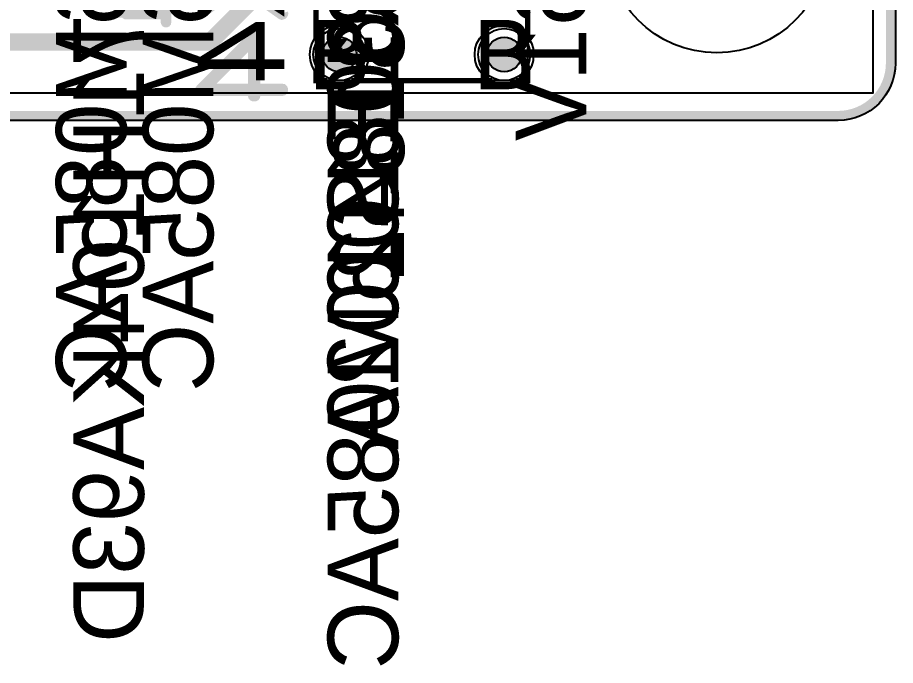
# Model space of a CAD drawing. Extents: x -2 to 260, y -54 to 137.
# Drawn here: x 234.85 to 260.15, y -15.87 to 2.82 of the extents above; entities that cross this region are included whole.
import ezdxf
from ezdxf.enums import TextEntityAlignment as Align

# ---------------------------------------------------------------- set-up
doc = ezdxf.new("R2010")
doc.units = 0
doc.header["$MEASUREMENT"] = 0
for name, color, linetype in [('ASSEMBLY_OUTLINES_BTM', 191, 'CONTINUOUS'), ('ASSEMBLY_PART_NUMBERS_BTM', 191, 'CONTINUOUS'), ('BOARD_OUTLINE', 10, 'CONTINUOUS'), ('DRILL_DRAWING', 21, 'CONTINUOUS'), ('GENERATED_SILKSCREEN_BTM', 255, 'CONTINUOUS'), ('MANUFACTURING_OUTLINES', 10, 'CONTINUOUS'), ('MOUNTING_HOLE_PADS_LAYER14', 150, 'CONTINUOUS'), ('MOUNTING_HOLE_PADS_LAYER15', 230, 'CONTINUOUS'), ('MOUNTING_HOLES_LAYER_BOT17', 42, 'CONTINUOUS'), ('MOUNTING_HOLES_LAYER_TOP', 42, 'CONTINUOUS'), ('PLACEMENT_OUTLINES_BTM', 222, 'CONTINUOUS'), ('ROUTE_BORDER', 151, 'CONTINUOUS'), ('SILKSCREEN_OUTLINES_BTM', 211, 'CONTINUOUS'), ('SILKSCREEN_REF_DES_BTM', 211, 'CONTINUOUS'), ('SOLDERMASK_PADS_BTM', 102, 'CONTINUOUS'), ('SOLDERMASK_PADS_TOP', 102, 'CONTINUOUS'), ('TRACES_LAYER_BOTTOM', 230, 'CONTINUOUS')]:
    doc.layers.add(name, color=color, linetype=linetype)
doc.styles.add('VERIBEST_GERBER_0', font='txt')

msp = doc.modelspace()

# ---------------------------------------------------------------- hatches: boundary and pattern name
at = {"layer": 'MOUNTING_HOLES_LAYER_BOT17'}
h = msp.add_hatch(color=256, dxfattribs=at)
edge = h.paths.add_edge_path()
edge.add_arc((244.125, 1.75), 0.5, 0, 360)
h = msp.add_hatch(color=256, dxfattribs=at)
edge = h.paths.add_edge_path()
edge.add_arc((248.875, 1.75), 0.5, 0, 360)
at = {"layer": 'MOUNTING_HOLES_LAYER_TOP'}
h = msp.add_hatch(color=256, dxfattribs=at)
edge = h.paths.add_edge_path()
edge.add_arc((244.125, 1.75), 0.5, 0, 360)
h = msp.add_hatch(color=256, dxfattribs=at)
edge = h.paths.add_edge_path()
edge.add_arc((248.875, 1.75), 0.5, 0, 360)

# ---------------------------------------------------------------- linework, layer by layer
at = {"layer": 'ASSEMBLY_OUTLINES_BTM'}
msp.add_lwpolyline([(243.45, 1), (243.45, 23), (249.55, 23), (249.55, 1)], close=True, dxfattribs=at)
at = {"layer": 'BOARD_OUTLINE', "const_width": 0.25}
msp.add_lwpolyline([(0, 1.5), (0, 118.5, -0.414213562), (1.5, 120), (258.5, 120, -0.414213562), (260, 118.5), (260, 1.5, -0.414213562), (258.5, 0), (1.5, 0, -0.414213562)], format="xyb", close=True, dxfattribs=at)
at = {"layer": 'GENERATED_SILKSCREEN_BTM', "const_width": 0.15}
for points in [[(243.450005, 2.224349, 0.000005214), (243.449995, 2.224335), (243.449995, 21.775665, 0.000005214), (243.450005, 21.775651), (243.450005, 2.224349)], [(249.550005, 2.224335, 0.000005214), (249.549995, 2.224349), (249.549995, 21.775651, 0.000005214), (249.550005, 21.775665), (249.550005, 2.224335)], [(243.781318, 0.999995), (243.45, 0.999995, -0.414213562), (243.449995, 1), (243.449995, 1.275665, 0.000005214), (243.450005, 1.275651), (243.450005, 1.000005), (243.781296, 1.000005, 0.000007323), (243.781318, 0.999995)], [(249.550005, 1, -0.414213562), (249.55, 0.999995), (249.218682, 0.999995, 0.000007323), (249.218704, 1.000005), (249.549995, 1.000005), (249.549995, 1.275651, 0.000005214), (249.550005, 1.275665), (249.550005, 1)], [(248.531318, 0.999995), (244.468682, 0.999995, 0.000007323), (244.468704, 1.000005), (248.531296, 1.000005, 0.000007323), (248.531318, 0.999995)]]:
    msp.add_lwpolyline(points, format="xyb", dxfattribs=at)
at = {"layer": 'GENERATED_SILKSCREEN_BTM', "const_width": 0.25}
for points in [[(240.0375, 2.955), (240.035, 2.9375), (240.04, 2.92), (240.0475, 2.905), (240.06, 2.89), (240.0775, 2.8825), (240.095, 2.8775), (240.1125, 2.885), (241.28, 3.71), (242.4475, 2.885), (242.4675, 2.8775), (242.485, 2.8825), (242.5025, 2.89), (242.515, 2.905), (242.525, 2.92), (242.5275, 2.9375), (242.5225, 2.955)], [(239.1552, 3.1472), (239.1552, 2.6792), (239.154, 2.6708), (239.148, 2.6636), (239.1396, 2.66), (239.1312, 2.6588), (239.1216, 2.66), (239.1132, 2.6636), (239.1084, 2.6708), (239.106, 2.6792), (239.106, 2.8904), (237.9792, 2.8904), (237.9708, 2.8916), (237.9648, 2.8952), (237.9612, 2.9012), (237.96, 2.9096), (237.9588, 2.9156), (237.9588, 2.9216), (237.9612, 2.9264), (237.966, 2.9312), (238.2948, 3.1652)], [(238.3236, 3.1292), (238.0548, 2.9372), (239.106, 2.9372), (239.106, 3.1472)], [(242.48, 0.7825), (242.5, 0.78), (242.5125, 0.7675), (242.52, 0.75), (242.5225, 0.7325), (242.52, 0.715), (242.5125, 0.7), (242.5, 0.6875), (242.48, 0.6825), (241.7225, 0.6825), (241.7225, 0.565), (241.7175, 0.5475), (241.7075, 0.5325), (241.69, 0.525), (241.6725, 0.5225), (241.6525, 0.525), (241.635, 0.5325), (241.6225, 0.5475), (241.62, 0.565), (241.62, 0.6825), (240.15, 0.6825), (240.1375, 0.685), (240.1275, 0.69), (240.1175, 0.7025), (240.11, 0.715), (240.105, 0.73), (240.1025, 0.745), (240.105, 0.7575), (240.115, 0.77), (241.6325, 2.2875), (241.6475, 2.2975), (241.6625, 2.3025), (241.6775, 2.3), (241.695, 2.29), (241.7075, 2.285), (241.715, 2.275), (241.72, 2.265), (241.7225, 2.2525), (241.7225, 0.7825), (242.48, 0.7825)], [(241.62, 2.1275), (240.2775, 0.7825), (241.62, 0.7825), (241.62, 2.1275)]]:
    msp.add_lwpolyline(points, dxfattribs=at)
at = {"layer": 'MANUFACTURING_OUTLINES'}
msp.add_lwpolyline([(260.150405, 1.5, -0.414213562), (258.5, -0.150405), (1.5, -0.150405, -0.414213562), (-0.150405, 1.5), (-0.150405, 118.5, -0.414213562), (1.5, 120.150405), (258.5, 120.150405, -0.414213562), (260.150405, 118.5)], format="xyb", close=True, dxfattribs=at)
at = {"layer": 'MOUNTING_HOLE_PADS_LAYER14'}
for centre, radius in [((255, 5), 3.2), ((244.125, 1.75), 0.75), ((248.875, 1.75), 0.75)]:
    msp.add_circle(centre, radius, dxfattribs=at)
at = {"layer": 'MOUNTING_HOLE_PADS_LAYER15'}
for centre, radius in [((255, 5), 3.2), ((244.125, 1.75), 0.75), ((248.875, 1.75), 0.75)]:
    msp.add_circle(centre, radius, dxfattribs=at)
at = {"layer": 'MOUNTING_HOLES_LAYER_BOT17'}
for centre in [(244.125, 1.75), (248.875, 1.75)]:
    msp.add_circle(centre, 0.5, dxfattribs=at)
at = {"layer": 'MOUNTING_HOLES_LAYER_TOP'}
for centre in [(244.125, 1.75), (248.875, 1.75)]:
    msp.add_circle(centre, 0.5, dxfattribs=at)
at = {"layer": 'PLACEMENT_OUTLINES_BTM'}
msp.add_lwpolyline([(243.45, 1), (243.45, 23), (249.55, 23), (249.55, 1)], close=True, dxfattribs=at)
at = {"layer": 'ROUTE_BORDER'}
msp.add_lwpolyline([(0.635, 0.635), (0.635, 119.5), (259.5, 119.5), (259.5, 0.635)], close=True, dxfattribs=at)
at = {"layer": 'SILKSCREEN_OUTLINES_BTM'}
msp.add_lwpolyline([(243.45, 1), (243.45, 23), (249.55, 23), (249.55, 1)], close=True, dxfattribs=at)
at = {"layer": 'SOLDERMASK_PADS_BTM'}
for centre in [(244.125, 1.75), (248.875, 1.75)]:
    msp.add_circle(centre, 0.85, dxfattribs=at)
at = {"layer": 'SOLDERMASK_PADS_TOP'}
for centre in [(244.125, 1.75), (248.875, 1.75)]:
    msp.add_circle(centre, 0.85, dxfattribs=at)
at = {"layer": 'TRACES_LAYER_BOTTOM', "const_width": 0.5}
msp.add_lwpolyline([(245.5, 4), (242.284216, 4), (240.397947, 2.113731), (225.60698, 2.113731), (224.4, 3.320711), (224.4, 3.75)], dxfattribs=at)

# ---------------------------------------------------------------- texts
at = {"layer": 'ASSEMBLY_PART_NUMBERS_BTM', "style": 'VERIBEST_GERBER_0', "text_generation_flag": 2}
for s, p in [('C3216X5R1E106M085AC', (235.96, 23.75)), ('C3216X5R1E106M085AC', (238.46, 23.75)), ('ERJ-6GEYJ161V', (249.21, 20.25)), ('GRM188R71H104KA93D', (236.46, 15.75)), ('C3216X5R1E106M085AC', (243.79, 15.75)), ('M80-8531842', (243.96, 12)), ('MMZ1608S102A', (243.79, 10.75))]:
    msp.add_text(s, height=2.032, rotation=90, dxfattribs=at).set_placement(p, align=Align.TOP_LEFT)
at = {"layer": 'DRILL_DRAWING', "style": 'VERIBEST_GERBER_0'}
for p in [(244.125, 1.75), (248.875, 1.75)]:
    msp.add_text('B', height=2, dxfattribs=at).set_placement(p, align=Align.MIDDLE_CENTER)
at = {"layer": 'SILKSCREEN_REF_DES_BTM', "style": 'VERIBEST_GERBER_0', "text_generation_flag": 2}
msp.add_text('X4', height=2.5, rotation=90, dxfattribs=at).set_placement((240.04, 5), align=Align.TOP_LEFT)

doc.saveas('drawing.dxf')
